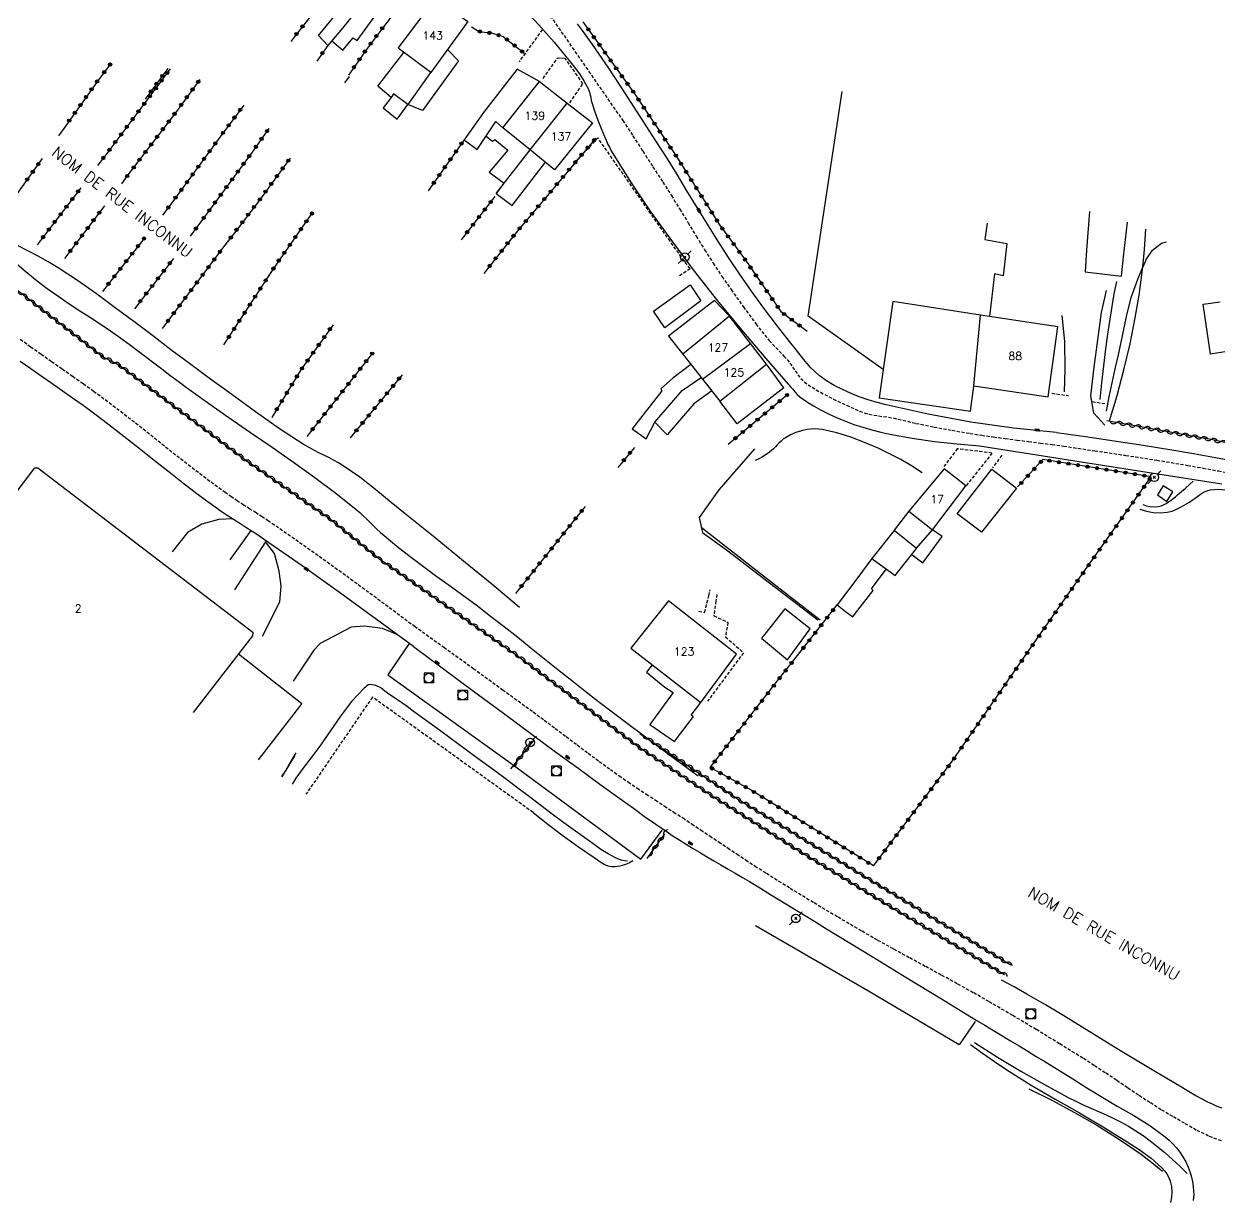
# Model space of a CAD drawing. Header units: millimetres. Extents: x 149000 to 150004, y 153000 to 154002.
# Drawn here: x 149431.6 to 149618.2, y 153263.7 to 153447.2 of the extents above; entities that cross this region are included whole.
import ezdxf
from ezdxf.enums import TextEntityAlignment as Align

# ---------------------------------------------------------------- set-up
doc = ezdxf.new("R2010")
doc.units = ezdxf.units.MM
doc.linetypes.add('DASHED', pattern=[0.75, 0.5, -0.25])
doc.layers.get('0').update_dxf_attribs({"linetype": 'CONTINUOUS'})
for name, color, linetype in [('W0001', 6, 'DASHED'), ('W0006', 2, 'CONTINUOUS'), ('W0008', 7, 'CONTINUOUS'), ('W0017', 7, 'CONTINUOUS'), ('W0101', 7, 'CONTINUOUS'), ('W0104', 1, 'CONTINUOUS'), ('W0112', 1, 'DASHED'), ('W0211', 2, 'CONTINUOUS'), ('W0214', 2, 'CONTINUOUS'), ('W0300', 7, 'CONTINUOUS'), ('W0310', 3, 'CONTINUOUS'), ('W0323', 7, 'CONTINUOUS'), ('W0330', 7, 'CONTINUOUS'), ('W0333', 7, 'CONTINUOUS'), ('W0401', 7, 'CONTINUOUS'), ('W0420', 7, 'CONTINUOUS'), ('W0473', 7, 'CONTINUOUS'), ('W0989', 7, 'CONTINUOUS'), ('W0991', 7, 'CONTINUOUS'), ('W1102', 7, 'CONTINUOUS')]:
    doc.layers.add(name, color=color, linetype=linetype)
doc.styles.get("Standard").update_dxf_attribs({"font": 'romans.shx', "width": 0.85})

# ---------------------------------------------------------------- blocks, each defined once
blk = doc.blocks.new('T401')
for p, q in [((-0.3, 0.3), (0, 0.3)), ((-0.3, -0.25), (-0.3, 0.3)), ((-0.3, 0.15), (0, 0.15)), ((-0.3, 0), (0, 0)), ((0, 0.3), (0, -0.25)), ((-0.3, -0.15), (0, -0.15)), ((-0.3, -0.25), (-0.3, -0.3)), ((-0.3, -0.3), (0, -0.3)), ((0, -0.3), (0, -0.25))]:
    blk.add_line(p, q)
blk = doc.blocks.new('T473')
for p, q in [((-0.166667, 0.166667), (0.166667, -0.166667)), ((-0.166667, -0.166667), (0.166667, 0.166667)), ((0.500001, 0.500001), (1.000002, 1.000002)), ((-1.000002, -1.000002), (-0.500001, -0.500001))]:
    blk.add_line(p, q)
blk.add_ellipse((0, 0), major_axis=(0.471405, 0.471405), ratio=1, start_param=5.4977871438, end_param=11.780972451)
blk = doc.blocks.new('T420')
for p, q in [((0.75, 0.75), (-0.75, 0.75)), ((-0.75, 0.75), (-0.75, -0.75)), ((0.75, 0.75), (0.75, -0.75)), ((0.75, -0.75), (-0.75, -0.75))]:
    blk.add_line(p, q)
blk.add_ellipse((0, 0), major_axis=(-0.53, 0.53), ratio=1, start_param=3.926991, end_param=10.210176)
blk = doc.blocks.new('t310o')
at = {"color": 0, "linetype": 'Continuous'}
for centre, start, end in [((-0.5, 0.38), 216.8699, 323.1304), ((0.5, -0.37), 36.8699, 143.1303)]:
    blk.add_arc(centre, 0.625, start, end, dxfattribs=at)
blk = doc.blocks.new('t323o')
at = {"color": 0, "linetype": 'Continuous'}
for radius in [0.25, 0.15]:
    blk.add_circle((0, 0), radius, dxfattribs=at)

msp = doc.modelspace()

# ---------------------------------------------------------------- linework, layer by layer
at = {"layer": 'W0001'}
for points in [[(149511.2, 153452.13), (149525.07, 153432.08), (149526.64, 153429.69), (149528.2, 153427.29), (149529.76, 153424.88), (149531.32, 153422.48), (149532.65, 153420.38), (149533.95, 153418.27), (149535.25, 153416.15), (149536.54, 153414.03), (149537.85, 153411.92), (149539.18, 153409.82), (149540.55, 153407.75), (149541.97, 153405.7), (149543.89, 153403.01), (149545.85, 153400.33), (149547.94, 153397.74), (149550.22, 153395.31), (149550.71, 153394.77), (149551.16, 153394.2), (149551.58, 153393.6), (149551.98, 153393.01), (149552.41, 153392.41), (149552.88, 153391.83), (149553.41, 153391.3), (149553.99, 153390.84), (149555.93, 153389.66), (149557.94, 153388.61), (149559.99, 153387.65), (149562.05, 153386.72), (149562.77, 153386.44), (149563.52, 153386.23), (149564.27, 153386.08), (149565.04, 153385.97), (149565.79, 153385.87), (149566.55, 153385.77), (149567.3, 153385.65), (149568.04, 153385.48), (149570.84, 153384.81), (149573.65, 153384.23), (149576.47, 153383.72), (149579.3, 153383.23), (149581.12, 153382.94), (149582.95, 153382.68), (149584.77, 153382.43), (149586.6, 153382.2), (149588.43, 153381.97), (149590.26, 153381.74), (149592.08, 153381.5), (149593.91, 153381.24), (149598.76, 153380.53), (149603.6, 153379.81), (149608.44, 153379.06), (149613.27, 153378.25), (149615.66, 153377.82), (149618.05, 153377.38), (149620.43, 153376.91)], [(149618.54, 153272.78), (149616.53, 153273.52), (149614.61, 153274.46), (149612.76, 153275.51), (149610.93, 153276.57), (149609.13, 153277.63), (149607.36, 153278.74), (149605.6, 153279.89), (149603.87, 153281.06), (149602.14, 153282.23), (149600.4, 153283.4), (149598.66, 153284.55), (149596.9, 153285.68), (149593.26, 153287.93), (149589.61, 153290.16), (149585.94, 153292.35), (149582.24, 153294.51), (149579.78, 153295.91), (149577.29, 153297.3), (149574.8, 153298.66), (149572.3, 153300.02), (149569.8, 153301.37), (149567.31, 153302.74), (149564.82, 153304.12), (149562.35, 153305.54), (149558.58, 153307.74), (149554.83, 153309.98), (149551.1, 153312.26), (149547.4, 153314.57), (149545.97, 153315.48), (149544.56, 153316.41), (149543.15, 153317.34), (149541.74, 153318.28), (149540.34, 153319.22), (149538.93, 153320.16), (149537.53, 153321.1), (149536.12, 153322.04), (149534.7, 153322.98), (149533.27, 153323.91), (149531.85, 153324.83), (149530.42, 153325.76), (149528.99, 153326.69), (149527.57, 153327.63), (149526.16, 153328.59), (149524.76, 153329.55), (149523.01, 153330.8), (149521.27, 153332.06), (149519.55, 153333.34), (149517.83, 153334.64), (149516.11, 153335.93), (149514.4, 153337.22), (149512.68, 153338.51), (149510.95, 153339.79), (149506.38, 153343.12), (149501.81, 153346.44), (149497.23, 153349.74), (149492.63, 153353.03), (149487.2, 153357.07), (149481.75, 153361.08), (149476.26, 153365.03), (149470.71, 153368.91), (149469.76, 153369.55), (149468.79, 153370.19), (149467.82, 153370.81), (149466.85, 153371.43), (149465.88, 153372.05), (149464.91, 153372.68), (149463.96, 153373.32), (149463.01, 153373.99), (149460.6, 153375.75), (149458.21, 153377.56), (149455.85, 153379.4), (149453.51, 153381.25), (149451.17, 153383.12), (149448.82, 153384.97), (149446.46, 153386.8), (149444.07, 153388.6), (149442.45, 153389.79), (149440.82, 153390.96), (149439.18, 153392.12), (149437.54, 153393.27), (149435.89, 153394.42), (149434.25, 153395.57), (149432.61, 153396.73), (149430.98, 153397.9)]]:
    msp.add_lwpolyline(points, dxfattribs=at)
at = {"layer": 'W0006'}
for points in [[(149491.72, 153350.43), (149488.41, 153345.55), (149507.6, 153331.73), (149527.88, 153316.76), (149531.23, 153321.27)], [(149580.07, 153291.43), (149577.61, 153287.79), (149563.69, 153295.97), (149545.79, 153306.34)]]:
    msp.add_lwpolyline(points, dxfattribs=at)
at = {"layer": 'W0008'}
for points in [[(149509.49, 153449.63), (149511.95, 153447.01), (149514.35, 153444.32), (149516.63, 153441.54), (149517.47, 153440.46), (149518.29, 153439.36), (149519.05, 153438.2), (149519.7, 153436.99), (149519.79, 153436.76), (149519.87, 153436.53), (149519.92, 153436.29), (149519.98, 153436.05), (149520.02, 153435.89), (149520.06, 153435.72), (149520.09, 153435.56), (149520.12, 153435.39), (149520.15, 153435.23), (149520.19, 153435.06), (149520.23, 153434.9), (149520.27, 153434.74), (149520.69, 153433.43), (149521.16, 153432.13), (149521.67, 153430.86), (149522.2, 153429.59), (149522.45, 153429.03), (149522.7, 153428.47), (149522.98, 153427.92), (149523.28, 153427.38), (149526.27, 153422.51), (149529.47, 153417.77), (149532.81, 153413.13), (149536.23, 153408.56), (149539.85, 153403.93), (149543.59, 153399.41), (149547.41, 153394.95), (149551.27, 153390.53), (149551.61, 153390.12), (149551.95, 153389.72), (149552.31, 153389.33), (149552.7, 153388.97), (149553.73, 153388.21), (149554.82, 153387.55), (149555.94, 153386.94), (149557.08, 153386.37), (149558.07, 153385.89), (149559.08, 153385.44), (149560.11, 153385.03), (149561.15, 153384.65), (149562.53, 153384.2), (149563.94, 153383.79), (149565.35, 153383.44), (149566.77, 153383.13), (149570.25, 153382.5), (149573.74, 153381.98), (149577.25, 153381.59), (149580.77, 153381.31)], [(149592.78, 153383.36), (149586.07, 153384.05), (149579.39, 153385), (149572.75, 153386.22), (149566.17, 153387.69), (149564.76, 153388.07), (149563.36, 153388.49), (149561.99, 153388.97), (149560.63, 153389.53), (149559.35, 153390.11), (149558.09, 153390.74), (149556.87, 153391.46), (149555.72, 153392.3), (149554.42, 153393.5), (149553.26, 153394.83), (149552.17, 153396.21), (149551.09, 153397.58), (149549.06, 153400.17), (149547.08, 153402.8), (149545.16, 153405.46), (149543.29, 153408.16), (149541.58, 153410.72), (149539.92, 153413.3), (149538.29, 153415.9), (149536.68, 153418.51), (149535.09, 153421.13), (149533.49, 153423.75), (149531.87, 153426.35), (149530.23, 153428.94), (149527.8, 153432.72), (149525.36, 153436.5), (149522.88, 153440.25), (149520.34, 153443.96), (149519.57, 153445.05), (149518.79, 153446.13), (149517.98, 153447.2)], [(149492.39, 153349.94), (149486.64, 153354.2), (149480.85, 153358.4), (149475.02, 153362.54), (149469.14, 153366.63), (149468.18, 153367.28), (149467.21, 153367.92), (149466.24, 153368.54), (149465.26, 153369.17), (149464.29, 153369.79), (149463.32, 153370.43), (149462.36, 153371.07), (149461.41, 153371.74), (149458.98, 153373.5), (149456.6, 153375.31), (149454.23, 153377.16), (149451.88, 153379.02), (149449.54, 153380.89), (149447.19, 153382.74), (149444.82, 153384.58), (149442.43, 153386.38), (149440.81, 153387.57), (149439.18, 153388.73), (149437.55, 153389.89), (149435.91, 153391.04), (149434.27, 153392.18), (149432.63, 153393.33), (149430.99, 153394.49)], [(149592.78, 153383.36), (149597.29, 153382.75), (149601.79, 153382.1), (149606.29, 153381.41), (149610.78, 153380.68), (149614.19, 153380.1), (149617.58, 153379.48), (149620.97, 153378.84)], [(149580.77, 153381.31), (149587.72, 153380.22), (149594.68, 153379.13), (149601.64, 153378.04), (149608.59, 153376.94), (149611.93, 153376.42), (149615.26, 153375.89), (149618.6, 153375.37)], [(149492.39, 153349.94), (149497.07, 153346.46), (149501.75, 153343), (149506.43, 153339.54), (149511.12, 153336.08), (149514.58, 153333.54), (149518.04, 153331), (149521.5, 153328.47), (149524.97, 153325.95), (149526.72, 153324.7), (149528.46, 153323.44), (149530.21, 153322.21), (149531.99, 153321), (149532.96, 153320.35), (149533.95, 153319.73), (149534.94, 153319.11), (149535.94, 153318.5), (149537.05, 153317.83), (149538.16, 153317.17), (149539.27, 153316.52), (149540.39, 153315.87), (149541.51, 153315.22), (149542.63, 153314.56), (149543.74, 153313.91), (149544.85, 153313.25), (149546.58, 153312.21), (149548.29, 153311.16), (149550.01, 153310.11), (149551.73, 153309.06), (149553.44, 153308), (149555.15, 153306.95), (149556.87, 153305.89), (149558.59, 153304.84), (149564, 153301.54), (149569.41, 153298.24), (149574.83, 153294.94), (149580.24, 153291.64), (149581.58, 153290.83), (149582.92, 153290.02), (149584.26, 153289.21), (149585.61, 153288.4), (149586.95, 153287.59), (149588.29, 153286.78), (149589.63, 153285.96), (149590.96, 153285.15), (149593.16, 153283.8), (149595.35, 153282.44), (149597.54, 153281.07), (149599.73, 153279.71), (149602.26, 153278.2), (149604.83, 153276.73), (149607.36, 153275.17), (149609.74, 153273.41), (149610.37, 153272.87), (149610.96, 153272.29), (149611.52, 153271.67), (149612.02, 153271.01), (149612.52, 153270.26), (149612.96, 153269.49), (149613.35, 153268.68), (149613.67, 153267.84), (149613.88, 153267.12), (149614.03, 153266.39), (149614.13, 153265.65), (149614.19, 153264.9), (149614.2, 153264.42), (149614.17, 153263.93), (149614.13, 153263.45)], [(149618.64, 153277.88), (149617.89, 153278.16), (149617.15, 153278.48), (149616.43, 153278.83), (149615.71, 153279.19), (149614.55, 153279.81), (149613.41, 153280.47), (149612.28, 153281.14), (149611.15, 153281.81), (149608.26, 153283.53), (149605.38, 153285.26), (149602.52, 153287.01), (149599.66, 153288.77), (149596.79, 153290.53), (149593.92, 153292.27), (149591.04, 153293.99), (149588.14, 153295.69), (149587.16, 153296.25), (149586.17, 153296.81), (149585.18, 153297.35), (149584.18, 153297.89)]]:
    msp.add_lwpolyline(points, dxfattribs=at)
at = {"layer": 'W0017'}
for points in [[(149600.35, 153384.53), (149598.63, 153386.41), (149598.16, 153389.1), (149598.68, 153393.6), (149599.82, 153402.14), (149600.58, 153405.54)], [(149593.6, 153401.63), (149594.05, 153397.58), (149594.1, 153393.2), (149594, 153389.72)], [(149545.61, 153380.82), (149540.08, 153374.43), (149537.01, 153370.09), (149537.52, 153367.75), (149541.24, 153365.05), (149547.97, 153359.89)], [(149464.15, 153369.9), (149461.99, 153369.78), (149459.35, 153369.05), (149457.09, 153367.74), (149454.69, 153364.77)], [(149463.76, 153363.49), (149467.04, 153368.06)], [(149468.8, 153351.57), (149471.53, 153356.94), (149471.71, 153359.43), (149471.42, 153361.73), (149470.7, 153364.51), (149469.29, 153366.31), (149464.44, 153358.82)], [(149547.97, 153359.89), (149555.5, 153354.11)], [(149489.69, 153351.88), (149487.55, 153352.79), (149484.73, 153353.15), (149482.68, 153352.99), (149477.83, 153350.43), (149476.85, 153349.37), (149473.6, 153344.54)]]:
    msp.add_lwpolyline(points, dxfattribs=at)
at = {"layer": 'W0101'}
for points in [[(149495.85, 153451.15), (149500.87, 153447.54), (149495.08, 153439.57), (149490.01, 153443.4)], [(149575.24, 153377.73), (149569.72, 153371.08), (149573.41, 153368.17), (149578.63, 153375.06)], [(149526.31, 153349.7), (149537.23, 153341.23), (149542.8, 153348.78), (149532.2, 153357.12)]]:
    msp.add_lwpolyline(points, close=True, dxfattribs=at)
for points in [[(149510.6, 153427.51), (149506.34, 153430.97), (149512.08, 153438.18)], [(149512.08, 153438.18), (149516.39, 153434.8)], [(149516.39, 153434.8), (149520.33, 153431.72), (149514.41, 153424.41), (149510.6, 153427.51)], [(149541.75, 153401.56), (149534.42, 153395.62), (149537.5, 153391.72)], [(149545.03, 153397.27), (149541.75, 153401.56)], [(149579.89, 153390.65), (149591.48, 153388.93), (149592.97, 153399.88), (149580.93, 153401.72)], [(149579.89, 153390.65), (149580.93, 153401.72)], [(149547.5, 153394.03), (149545.03, 153397.27)], [(149540.23, 153388.26), (149547.5, 153394.03)], [(149537.5, 153391.72), (149540.23, 153388.26)], [(149423.31, 153364.79), (149433.3, 153377.87)], [(149433.3, 153377.87), (149433.75, 153377.86), (149467.29, 153352.21), (149467.28, 153351.63), (149457.99, 153339.66)]]:
    msp.add_lwpolyline(points, dxfattribs=at)
at = {"layer": 'W0104'}
for points in [[(149487.88, 153454.7), (149487.88, 153454.7), (149481.33, 153446.49), (149479.02, 153443.81), (149477.55, 153445.35), (149481.26, 153449.85), (149478.9, 153451.62), (149483.71, 153458.01)], [(149479.64, 153444.54), (149479.64, 153444.54), (149481.35, 153443.08), (149482.97, 153444.99), (149483.6, 153444.59), (149489.86, 153453.21), (149489.86, 153453.21)], [(149495.08, 153439.57), (149495.06, 153439.57), (149491.5, 153434.62), (149489.26, 153436.26), (149488.93, 153435.71), (149486.84, 153437.44), (149490.9, 153442.72), (149490.89, 153442.73)], [(149497.69, 153443.16), (149499.43, 153441.42), (149493.79, 153433.64), (149491.5, 153434.62)], [(149512.08, 153438.18), (149508.6, 153440.12), (149503.3, 153433.33), (149500.29, 153429.07), (149502.33, 153427.55), (149505.27, 153431.93), (149506.34, 153430.97)], [(149565.73, 153393.22), (149554.03, 153401.53), (149559.3, 153436.6)], [(149488.93, 153435.71), (149488.93, 153435.71), (149487.66, 153434.1), (149489.86, 153432.32), (149491.5, 153434.62)], [(149503.74, 153429.64), (149504.72, 153428.88), (149505.1, 153429.15), (149507.13, 153427.46), (149504.23, 153424.03), (149506.53, 153422.33), (149506.53, 153422.38), (149505.3, 153420.72), (149507.81, 153418.84), (149512.98, 153425.57)], [(149505.3, 153420.72), (149510.6, 153427.51)], [(149597.92, 153417.9), (149597.49, 153411.83)], [(149581.95, 153416.04), (149581.75, 153414.59)], [(149603.26, 153410.82), (149603.87, 153416.22)], [(149581.75, 153414.59), (149581.59, 153413.51), (149585.05, 153412.87), (149584.45, 153407.84), (149583.09, 153408.14), (149582.33, 153401.51)], [(149597.49, 153411.83), (149597.25, 153408.46), (149602.92, 153407.79), (149603.26, 153410.82)], [(149537.26, 153403.94), (149531.64, 153399.72), (149529.88, 153402.34), (149535.61, 153406.44)], [(149535.61, 153406.44), (149537.26, 153403.94)], [(149539.4, 153403.97), (149532.22, 153398.4), (149534.42, 153395.62)], [(149541.75, 153401.56), (149541.72, 153401.56), (149539.4, 153403.97)], [(149580.93, 153401.72), (149567.24, 153403.81), (149565.1, 153388.81)], [(149619.39, 153396.02), (149616.85, 153395.6), (149615.67, 153403.41), (149618.33, 153403.77)], [(149535.71, 153393.98), (149532.87, 153391.88), (149531, 153390.19), (149531.15, 153389.9), (149526.51, 153383.95), (149528.7, 153382.4), (149530.05, 153384.99)], [(149550.22, 153390.38), (149547.5, 153394.03)], [(149550.22, 153390.38), (149542.92, 153384.72), (149540.23, 153388.26)], [(149579.36, 153386.72), (149579.89, 153390.63), (149579.89, 153390.65)], [(149565.1, 153388.81), (149579.33, 153386.69)], [(149569.72, 153371.08), (149567.42, 153368.13), (149567.42, 153368.1), (149563.96, 153363.73), (149567.57, 153361.03), (149570.95, 153365.29), (149570.95, 153365.32), (149573.41, 153368.17)], [(149567.42, 153368.13), (149570.95, 153365.32)], [(149570.18, 153364.32), (149571.93, 153363.03), (149574.92, 153367.16), (149573.41, 153368.17)], [(149563.96, 153363.73), (149561.74, 153360.74), (149558.52, 153356.45), (149559.85, 153355.44)], [(149561.4, 153355.17), (149564.16, 153358.72), (149563.89, 153358.99), (149563.89, 153358.96), (149566.21, 153362.05)], [(149551.62, 153349.04), (149554.32, 153352.73), (149550.36, 153355.82), (149547.23, 153351.9)], [(149559.85, 153355.44), (149560.96, 153354.6), (149561.4, 153355.17)], [(149547.23, 153351.9), (149546.73, 153351.26), (149550.79, 153347.9)], [(149550.79, 153347.9), (149551.62, 153349.04)], [(149465.09, 153348.8), (149474.95, 153341.07), (149468.16, 153332.29)], [(149529.67, 153347.09), (149528.76, 153345.97), (149531.65, 153343.64), (149532.91, 153342.79), (149529.29, 153337.8), (149533.15, 153335.15), (149536.13, 153339.02), (149535.72, 153339.26), (149537.23, 153341.23)]]:
    msp.add_lwpolyline(points, dxfattribs=at)
for points in [[(149538.95, 153389.88), (149536.14, 153387.85), (149531.99, 153383.01), (149530.05, 153384.99), (149534.36, 153389.95), (149537.3, 153391.97)], [(149582.69, 153377.66), (149586.52, 153374.68), (149581.06, 153367.82), (149577.25, 153370.7)], [(149610.02, 153372.61), (149610.96, 153374.14), (149609.45, 153375.03), (149608.56, 153373.66)]]:
    msp.add_lwpolyline(points, close=True, dxfattribs=at)
at = {"layer": 'W0112'}
for points in [[(149512.49, 153446.27), (149508.87, 153441.26)], [(149512.63, 153438.66), (149514.87, 153441.83), (149515.49, 153441.89), (149516.05, 153441.84)], [(149518.85, 153437.84), (149516.05, 153441.84)], [(149516.78, 153434.88), (149518.85, 153437.84)], [(149521.17, 153429.4), (149517.53, 153425.51)], [(149535.57, 153408.96), (149532.44, 153413.24), (149521.17, 153429.4)], [(149535.57, 153408.96), (149533.89, 153407.79)], [(149592.06, 153389.51), (149594.66, 153389.14)], [(149598.36, 153388.2), (149600.59, 153387.87)], [(149577.29, 153380.84), (149575.2, 153378.05)], [(149582.71, 153380.17), (149577.29, 153380.84)], [(149582.71, 153380.17), (149578.59, 153374.95)], [(149584.23, 153379.83), (149582.81, 153377.88)], [(149538.48, 153357.89), (149538.7, 153358.79)], [(149536.93, 153355.48), (149537.85, 153355.29), (149538.48, 153357.89)], [(149539.62, 153357.06), (149539.29, 153354.73), (149541.47, 153353.73), (149541.11, 153351.47), (149543.91, 153348.98), (149538.32, 153341.45)], [(149539.77, 153358.11), (149539.62, 153357.06)], [(149511.07, 153324.04), (149485.98, 153342.07), (149475.61, 153326.89)]]:
    msp.add_lwpolyline(points, dxfattribs=at)
at = {"layer": 'W0211'}
for points in [[(149606.73, 153410.21), (149606.8, 153410.37), (149607.79, 153411.84), (149609.18, 153412.94), (149609.94, 153413.17)], [(149429.64, 153410.46), (149431.61, 153408.72), (149433.64, 153407.05), (149435.22, 153405.85), (149436.84, 153404.7), (149438.48, 153403.58), (149440.14, 153402.5), (149441.8, 153401.42), (149443.45, 153400.33), (149445.1, 153399.23), (149446.72, 153398.09), (149448.01, 153397.15), (149449.29, 153396.2), (149450.57, 153395.24), (149451.83, 153394.27), (149453.1, 153393.31), (149454.37, 153392.34), (149455.65, 153391.38), (149456.93, 153390.43), (149460.24, 153388.04), (149463.58, 153385.7), (149466.95, 153383.39), (149470.31, 153381.08), (149473.67, 153378.75), (149476.98, 153376.37), (149480.25, 153373.91), (149483.45, 153371.36), (149484.02, 153370.88), (149484.56, 153370.38), (149485.1, 153369.86), (149485.63, 153369.34), (149486.15, 153368.81), (149486.69, 153368.29), (149487.23, 153367.79), (149487.79, 153367.3), (149489.81, 153365.64), (149491.87, 153364.04), (149493.95, 153362.47), (149496.05, 153360.92), (149498.16, 153359.39), (149500.27, 153357.85), (149502.37, 153356.3), (149504.44, 153354.72), (149506.56, 153353.07), (149508.66, 153351.41), (149510.76, 153349.73), (149512.85, 153348.05), (149514.95, 153346.37), (149517.05, 153344.69), (149519.15, 153343.03), (149521.27, 153341.39), (149525.13, 153338.44), (149529.01, 153335.53), (149532.91, 153332.64), (149536.83, 153329.79)], [(149600.57, 153386.72), (149601, 153388.93), (149601.46, 153391.13), (149601.94, 153393.33), (149602.45, 153395.52), (149603.09, 153398.49), (149603.7, 153401.48), (149604.45, 153404.45), (149605.5, 153407.33), (149606.12, 153408.82), (149606.73, 153410.21)], [(149605.8, 153371.43), (149606.83, 153371.09), (149607.89, 153370.89), (149608.97, 153370.84), (149610.05, 153370.92), (149610.86, 153371.12), (149611.63, 153371.45), (149612.35, 153371.83), (149613.07, 153372.22), (149613.54, 153372.48), (149613.98, 153372.79), (149614.41, 153373.11), (149614.83, 153373.44), (149615.28, 153373.75), (149615.75, 153374.04), (149616.25, 153374.27), (149616.79, 153374.43), (149618.15, 153374.54), (149619.51, 153374.37)], [(149525.83, 153316.44), (149525.34, 153316.51), (149524.86, 153316.62), (149524.39, 153316.77), (149523.93, 153316.95), (149522.76, 153317.57), (149521.65, 153318.29), (149520.58, 153319.06), (149519.52, 153319.82), (149517.68, 153321.12), (149515.86, 153322.44), (149514.06, 153323.78), (149512.27, 153325.13), (149510.48, 153326.49), (149508.69, 153327.85), (149506.9, 153329.2), (149505.1, 153330.54), (149502.29, 153332.6), (149499.47, 153334.66), (149496.66, 153336.72), (149493.83, 153338.76), (149492.53, 153339.72), (149491.23, 153340.7), (149489.91, 153341.65), (149488.55, 153342.54), (149487.93, 153342.98), (149487.27, 153343.49), (149486.51, 153343.9), (149485.66, 153344.04), (149485.37, 153343.97), (149485.12, 153343.82), (149484.91, 153343.64), (149484.71, 153343.45), (149482.73, 153341.38), (149480.99, 153339.08), (149479.38, 153336.72), (149477.75, 153334.4), (149476.5, 153332.75), (149475.25, 153331.1), (149474.04, 153329.42), (149473.45, 153328.46)], [(149471.89, 153329.59), (149472.92, 153331.45), (149474.06, 153333.37)], [(149579.36, 153287.82), (149581.23, 153286.46), (149583.12, 153285.14), (149585.04, 153283.85), (149586.98, 153282.59), (149588.82, 153281.45), (149590.69, 153280.35), (149592.57, 153279.28), (149594.46, 153278.22), (149596.35, 153277.16), (149598.22, 153276.08), (149600.08, 153274.97), (149601.91, 153273.81), (149603.8, 153272.61), (149605.7, 153271.4), (149607.54, 153270.07), (149609.22, 153268.54), (149609.62, 153268.09), (149610, 153267.6), (149610.31, 153267.07), (149610.54, 153266.5), (149610.73, 153265.67), (149610.8, 153264.83), (149610.75, 153263.99), (149610.6, 153263.16)]]:
    msp.add_lwpolyline(points, dxfattribs=at)
at = {"layer": 'W0214'}
for points in [[(149508.96, 153356.04), (149504.6, 153359.69), (149500.21, 153363.31), (149495.8, 153366.91), (149491.37, 153370.47), (149488.92, 153372.45), (149486.49, 153374.44), (149484, 153376.38), (149481.42, 153378.18), (149480.68, 153378.64), (149479.92, 153379.06), (149479.16, 153379.46), (149478.38, 153379.85), (149477.61, 153380.23), (149476.84, 153380.62), (149476.08, 153381.03), (149475.33, 153381.47), (149471.49, 153383.97), (149467.74, 153386.61), (149464.04, 153389.31), (149460.33, 153391.99), (149457.4, 153394.13), (149454.5, 153396.3), (149451.62, 153398.5), (149448.74, 153400.69), (149445.84, 153402.87), (149442.91, 153405.01), (149439.93, 153407.09), (149436.9, 153409.08), (149435.35, 153410.03), (149433.77, 153410.92), (149432.16, 153411.76), (149430.55, 153412.59)], [(149599.61, 153388.52), (149599.86, 153391.16), (149600.15, 153393.81), (149600.48, 153396.45), (149600.84, 153399.08), (149601.14, 153401.06), (149601.46, 153403.04), (149601.81, 153405.01), (149602.19, 153406.97)], [(149606.24, 153372.14), (149606.82, 153371.94), (149607.43, 153371.82), (149608.05, 153371.78), (149608.67, 153371.83), (149609.1, 153371.93), (149609.51, 153372.11), (149609.89, 153372.31), (149610.27, 153372.53), (149610.64, 153372.78), (149610.99, 153373.06), (149611.34, 153373.35), (149611.68, 153373.64), (149612.3, 153374.16), (149612.92, 153374.69), (149613.53, 153375.24), (149614.14, 153375.79)], [(149473.81, 153332.9), (149472.47, 153330.64), (149471.76, 153329.68)], [(149579.98, 153288.12), (149583.57, 153285.86), (149587.21, 153283.67), (149590.89, 153281.57), (149594.62, 153279.54), (149595.79, 153278.95), (149596.97, 153278.4), (149598.16, 153277.87), (149599.35, 153277.35), (149600.54, 153276.83), (149601.73, 153276.28), (149602.89, 153275.69), (149604.04, 153275.06), (149605.19, 153274.35), (149606.3, 153273.59), (149607.39, 153272.78), (149608.45, 153271.95), (149609.68, 153270.93), (149610.87, 153269.88), (149612.03, 153268.8), (149613.16, 153267.67)]]:
    msp.add_lwpolyline(points, dxfattribs=at)
at = {"layer": 'W0300'}
for points in [[(149606.35, 153410.27), (149606.52, 153411.96), (149606.75, 153415.13)], [(149601.06, 153385.21), (149602.25, 153389.18), (149603.32, 153393.19), (149604.27, 153397.22), (149605.08, 153401.29), (149605.67, 153404.83), (149606.16, 153408.39), (149606.35, 153410.27)], [(149571.8, 153377.07), (149570.16, 153378.15), (149568.46, 153379.15), (149566.73, 153380.07), (149564.95, 153380.91), (149562.83, 153381.82), (149560.68, 153382.65), (149558.47, 153383.35), (149556.21, 153383.85), (149555.63, 153383.92), (149555.04, 153383.94), (149554.46, 153383.92), (149553.88, 153383.84), (149552.99, 153383.64), (149552.11, 153383.36), (149551.27, 153383), (149550.47, 153382.56), (149550.12, 153382.32), (149549.79, 153382.05), (149549.49, 153381.76), (149549.19, 153381.45), (149548.91, 153381.15), (149548.61, 153380.85), (149548.3, 153380.57), (149547.98, 153380.31), (149547.44, 153379.93), (149546.89, 153379.59), (149546.32, 153379.27), (149545.74, 153378.99)], [(149588.47, 153280.89), (149592.06, 153279.11), (149595.59, 153277.21), (149599.06, 153275.2), (149602.47, 153273.09), (149604.25, 153271.91), (149605.98, 153270.68), (149607.68, 153269.39), (149609.34, 153268.05)]]:
    msp.add_lwpolyline(points, dxfattribs=at)
at = {"layer": 'W0310'}
for points in [[(149482.33, 153438.98), (149481.64, 153438)], [(149419, 153413.45), (149429.87, 153406.1), (149443.98, 153395.14), (149446.37, 153393.97), (149466.24, 153379.05), (149479.43, 153369.84), (149486.91, 153363.75)], [(149629.06, 153379.59), (149617.17, 153382.23), (149600.66, 153385.2)], [(149486.91, 153363.75), (149508.81, 153348.42), (149527.61, 153334.23), (149539.02, 153326.64), (149551.93, 153318.46), (149566.82, 153309.39), (149584.64, 153298.73)], [(149527.75, 153336.4), (149543.13, 153326.07), (149564.62, 153312.95), (149585.65, 153300.24)], [(149511.2, 153335.34), (149507.56, 153330.85)], [(149531.58, 153320.69), (149528.83, 153316.85)]]:
    msp.add_lwpolyline(points, dxfattribs=at)
at = {"layer": 'W0323'}
for points in [[(149496.96, 153458.98), (149485.15, 153443.36), (149482.24, 153439.19)], [(149478.5, 153451.21), (149473.92, 153445.34), (149473.23, 153444.41)], [(149501.46, 153446.72), (149502.67, 153446.01), (149504.73, 153445.71), (149506.4, 153445.2), (149509.87, 153442.46)], [(149518.82, 153447.52), (149526.95, 153436.2), (149533.36, 153426.61), (149540.17, 153415.83), (149544.21, 153410.28), (149549.75, 153402.26), (149553.87, 153399.2)], [(149479.02, 153443.81), (149477.3, 153441.38)], [(149445.16, 153441.01), (149443.2, 153438.46)], [(149443.2, 153438.46), (149437.78, 153430.86)], [(149454.42, 153440.16), (149451.72, 153436.53), (149444.03, 153426.33)], [(149454.05, 153440.22), (149450.5, 153435.43)], [(149459.04, 153438.5), (149455.23, 153433.32)], [(149455.23, 153433.32), (149447.81, 153423.59)], [(149465.88, 153434.5), (149461.76, 153428.94)], [(149437.78, 153430.86), (149436.97, 153429.72)], [(149469.81, 153430.83), (149466.93, 153426.78)], [(149500.29, 153429.07), (149494.7, 153421.14)], [(149520.86, 153429.36), (149508.46, 153414.66), (149503.36, 153408.22)], [(149461.76, 153428.94), (149454.49, 153419.01), (149454.36, 153418.84)], [(149434.43, 153426.16), (149433.4, 153424.7), (149426.8, 153415.58)], [(149444.03, 153426.33), (149443.07, 153425.06)], [(149466.93, 153426.78), (149458.74, 153415.67)], [(149473.15, 153426.22), (149468.33, 153419.68), (149464.43, 153414.58), (149462.96, 153412.62)], [(149447.81, 153423.59), (149446.78, 153422.23)], [(149440.44, 153421.57), (149438.97, 153419.63), (149433.64, 153412.7)], [(149505.11, 153420.22), (149499.84, 153413.47)], [(149444.13, 153418.75), (149437.91, 153410.54)], [(149454.36, 153418.84), (149453.19, 153417.34)], [(149476.69, 153417.81), (149471.19, 153409.98), (149469.71, 153407.72)], [(149458.74, 153415.67), (149457.53, 153414.02)], [(149450.49, 153413.9), (149443.84, 153405.4)], [(149462.96, 153412.62), (149453.17, 153399.62)], [(149454.9, 153410.53), (149448.83, 153402.71)], [(149469.71, 153407.72), (149462.75, 153397.06)], [(149479.84, 153400.2), (149474.81, 153393.14), (149470.27, 153385.73)], [(149486, 153395.76), (149475.73, 153382.73)], [(149490.65, 153392.41), (149482.53, 153382.55)], [(149550.82, 153389.33), (149541.51, 153381.53)], [(149526.92, 153381.06), (149524.28, 153377.9)], [(149589.2, 153350.37), (149596.43, 153360.72), (149607.57, 153376.47), (149590.66, 153379.14), (149586.7, 153374.87)], [(149519.2, 153371.81), (149518.94, 153371.5), (149508.33, 153358.25)], [(149557.99, 153355.76), (149558.52, 153356.45)], [(149552.35, 153348.57), (149557.99, 153355.76)], [(149577.11, 153332.92), (149588.01, 153348.66), (149589.2, 153350.37)], [(149564.19, 153315.71), (149544.83, 153327.69), (149538.71, 153331.09), (149549.56, 153345.01), (149552.35, 153348.57)], [(149564.19, 153315.71), (149576.39, 153331.89), (149577.11, 153332.92)]]:
    msp.add_lwpolyline(points, dxfattribs=at)
at = {"layer": 'W0330'}
for points in [[(149537.3, 153368.58), (149549.18, 153359.34)], [(149549.18, 153359.34), (149555.89, 153354.13)]]:
    msp.add_lwpolyline(points, dxfattribs=at)
at = {"layer": 'W0333'}
msp.add_lwpolyline([(149526.63, 153316.48), (149525.99, 153316.14), (149525.31, 153315.88), (149524.62, 153315.68), (149523.9, 153315.57), (149523.61, 153315.55), (149523.32, 153315.56), (149523.03, 153315.61), (149522.76, 153315.69), (149522.18, 153315.94), (149521.63, 153316.26), (149521.12, 153316.62), (149520.61, 153316.97), (149518.16, 153318.64), (149515.75, 153320.36), (149513.39, 153322.15), (149511.07, 153323.98)], dxfattribs=at)
at = {"layer": 'W1102'}
for points in [[(149510.6, 153427.54), (149516.39, 153434.8)], [(149537.5, 153391.72), (149545.03, 153397.27)]]:
    msp.add_lwpolyline(points, dxfattribs=at)

# ---------------------------------------------------------------- block references
at = {"layer": 'W0310'}
for p, rotation in [((149431.35, 153404.95), 322.1672117798453), ((149432.53, 153404.03), 322.1672117798453), ((149433.72, 153403.11), 322.1672117798453), ((149434.9, 153402.19), 322.1672117798453), ((149436.09, 153401.27), 322.1672117798453), ((149437.27, 153400.35), 322.1672117798453), ((149438.46, 153399.43), 322.1672117798453), ((149439.64, 153398.51), 322.1672117798453), ((149440.83, 153397.59), 322.1672117798453), ((149442.01, 153396.67), 322.1672117798453), ((149443.2, 153395.75), 322.1672117798453), ((149444.44, 153394.92), 333.762459798949), ((149445.78, 153394.25), 333.762459798949), ((149447.04, 153393.46), 323.1199557125698), ((149448.24, 153392.56), 323.1199557125698), ((149449.44, 153391.66), 323.1199557125698), ((149450.64, 153390.76), 323.1199557125698), ((149451.84, 153389.86), 323.1199557125698), ((149453.04, 153388.96), 323.1199557125698), ((149454.24, 153388.06), 323.1199557125698), ((149455.44, 153387.16), 323.1199557125698), ((149456.64, 153386.26), 323.1199557125698), ((149457.84, 153385.36), 323.1199557125698), ((149459.04, 153384.46), 323.1199557125698), ((149460.24, 153383.55), 323.1199557125698), ((149602.14, 153384.93), 169.8155239224427), ((149603.62, 153384.67), 169.8155239224427), ((149605.09, 153384.4), 169.8155239224427), ((149606.57, 153384.14), 169.8155239224427), ((149608.04, 153383.87), 169.8155239224427), ((149461.44, 153382.65), 323.1199557125698), ((149462.64, 153381.75), 323.1199557125698), ((149609.52, 153383.61), 169.8155239224427), ((149611, 153383.34), 169.8155239224427), ((149612.47, 153383.08), 169.8155239224427), ((149613.95, 153382.81), 169.8155239224427), ((149615.43, 153382.55), 169.8155239224427), ((149616.9, 153382.28), 169.8155239224427), ((149618.37, 153381.97), 167.4778248687332), ((149463.84, 153380.85), 323.1199557125698), ((149465.04, 153379.95), 323.1199557125698), ((149466.24, 153379.05), 325.0485325412699), ((149467.47, 153378.19), 325.0485325412699), ((149468.7, 153377.34), 325.0485325412699), ((149469.93, 153376.48), 325.0485325412699), ((149471.16, 153375.62), 325.0485325412699), ((149472.39, 153374.76), 325.0485325412699), ((149473.62, 153373.9), 325.0485325412699), ((149474.85, 153373.04), 325.0485325412699), ((149476.08, 153372.18), 325.0485325412699), ((149477.31, 153371.32), 325.0485325412699), ((149478.54, 153370.46), 325.0485325412699), ((149479.75, 153369.58), 320.8819391788709), ((149480.91, 153368.63), 320.8819391788709), ((149482.07, 153367.68), 320.8819391788709), ((149483.24, 153366.74), 320.8819391788709), ((149484.4, 153365.79), 320.8819391788709), ((149485.57, 153364.85), 320.8819391788709), ((149486.73, 153363.9), 320.8819391788709), ((149488.14, 153362.89), 324.9942838092692), ((149489.37, 153362.03), 324.9942838092692), ((149490.6, 153361.17), 324.9942838092692), ((149491.83, 153360.31), 324.9942838092692), ((149493.05, 153359.45), 324.9942838092692), ((149494.28, 153358.59), 324.9942838092692), ((149495.51, 153357.73), 324.9942838092692), ((149496.74, 153356.87), 324.9942838092692), ((149497.97, 153356.01), 324.9942838092692), ((149499.2, 153355.15), 324.9942838092692), ((149500.43, 153354.29), 324.9942838092692), ((149501.65, 153353.43), 324.9942838092692), ((149502.88, 153352.57), 324.9942838092692), ((149504.11, 153351.71), 324.9942838092692), ((149505.34, 153350.84), 324.9942838092692), ((149506.57, 153349.98), 324.9942838092692), ((149507.8, 153349.12), 324.9942838092692), ((149509.02, 153348.26), 322.9778212478798), ((149510.22, 153347.35), 322.9778212478798), ((149511.42, 153346.45), 322.9778212478798), ((149512.61, 153345.55), 322.9778212478798), ((149513.81, 153344.64), 322.9778212478798), ((149515.01, 153343.74), 322.9778212478798), ((149516.21, 153342.84), 322.9778212478798), ((149517.4, 153341.93), 322.9778212478798), ((149518.6, 153341.03), 322.9778212478798), ((149519.8, 153340.13), 322.9778212478798), ((149521, 153339.22), 322.9778212478798), ((149522.19, 153338.32), 322.9778212478798), ((149523.39, 153337.42), 322.9778212478798), ((149524.59, 153336.51), 322.9778212478798), ((149525.79, 153335.61), 322.9778212478798), ((149528.99, 153335.57), 326.1058384540448), ((149509.45, 153333.18), 230.9686490726788), ((149510.39, 153334.34), 230.9686490726788), ((149526.99, 153334.71), 322.9778212478798), ((149528.21, 153333.84), 326.3481837474936), ((149530.24, 153334.73), 326.1058384540448), ((149531.48, 153333.9), 326.1058384540448), ((149508.5, 153332.01), 230.9686490726788), ((149529.46, 153333.01), 326.3481837474936), ((149530.7, 153332.18), 326.3481837474936), ((149531.95, 153331.35), 326.3481837474936), ((149532.73, 153333.06), 326.1058384540448), ((149533.97, 153332.22), 326.1058384540448), ((149535.22, 153331.39), 326.1058384540448), ((149533.2, 153330.51), 326.3481837474936), ((149534.45, 153329.68), 326.3481837474936), ((149536.46, 153330.55), 326.1058384540448), ((149537.71, 153329.71), 326.1058384540448), ((149535.7, 153328.85), 326.3481837474936), ((149536.95, 153328.02), 326.3481837474936), ((149538.95, 153328.88), 326.1058384540448), ((149540.2, 153328.04), 326.1058384540448), ((149538.2, 153327.19), 326.3481837474936), ((149539.45, 153326.37), 327.6570979422696), ((149541.44, 153327.2), 326.1058384540448), ((149542.69, 153326.37), 326.1058384540448), ((149540.72, 153325.57), 327.6570979422696), ((149541.99, 153324.76), 327.6570979422696), ((149543.25, 153323.96), 327.6570979422696), ((149543.96, 153325.57), 328.5906047388384), ((149545.24, 153324.78), 328.5906047388384), ((149546.52, 153324), 328.5906047388384), ((149544.52, 153323.16), 327.6570979422696), ((149545.79, 153322.36), 327.6570979422696), ((149547.8, 153323.22), 328.5906047388384), ((149549.08, 153322.44), 328.5906047388384), ((149531.45, 153320.51), 234.3691308701235), ((149547.05, 153321.55), 327.6570979422696), ((149548.32, 153320.75), 327.6570979422696), ((149550.36, 153321.66), 328.5906047388384), ((149551.64, 153320.88), 328.5906047388384), ((149529.7, 153318.07), 234.3691308701235), ((149530.58, 153319.29), 234.3691308701235), ((149549.59, 153319.95), 327.6570979422696), ((149550.86, 153319.15), 327.6570979422696), ((149552.13, 153318.35), 328.6495803290753), ((149552.92, 153320.09), 328.5906047388384), ((149554.2, 153319.31), 328.5906047388384), ((149555.48, 153318.53), 328.5906047388384), ((149553.41, 153317.57), 328.6495803290753), ((149554.69, 153316.79), 328.6495803290753), ((149556.76, 153317.75), 328.5906047388384), ((149558.04, 153316.97), 328.5906047388384), ((149555.97, 153316.01), 328.6495803290753), ((149557.25, 153315.22), 328.6495803290753), ((149559.32, 153316.19), 328.5906047388384), ((149560.6, 153315.4), 328.5906047388384), ((149561.88, 153314.62), 328.5906047388384), ((149558.53, 153314.44), 328.6495803290753), ((149559.81, 153313.66), 328.6495803290753), ((149561.09, 153312.88), 328.6495803290753), ((149563.16, 153313.84), 328.5906047388384), ((149564.44, 153313.06), 328.5906047388384), ((149562.37, 153312.1), 328.6495803290753), ((149563.65, 153311.32), 328.6495803290753), ((149565.72, 153312.28), 328.8490945025861), ((149567.01, 153311.51), 328.8490945025861), ((149564.94, 153310.54), 328.6495803290753), ((149566.22, 153309.76), 328.6495803290753), ((149567.5, 153308.99), 329.0906500064947), ((149568.29, 153310.73), 328.8490945025861), ((149569.57, 153309.95), 328.8490945025861), ((149570.86, 153309.18), 328.8490945025861), ((149568.79, 153308.22), 329.0906500064947), ((149570.08, 153307.45), 329.0906500064947), ((149572.14, 153308.4), 328.8490945025861), ((149573.42, 153307.63), 328.8490945025861), ((149571.36, 153306.68), 329.0906500064947), ((149572.65, 153305.9), 329.0906500064947), ((149574.71, 153306.85), 328.8490945025861), ((149575.99, 153306.07), 328.8490945025861), ((149577.27, 153305.3), 328.8490945025861), ((149573.94, 153305.13), 329.0906500064947), ((149575.22, 153304.36), 329.0906500064947), ((149576.51, 153303.59), 329.0906500064947), ((149578.56, 153304.52), 328.8490945025861), ((149579.84, 153303.75), 328.8490945025861), ((149577.8, 153302.82), 329.0906500064947), ((149579.08, 153302.05), 329.0906500064947), ((149581.13, 153302.97), 328.8490945025861), ((149582.41, 153302.19), 328.8490945025861), ((149580.37, 153301.28), 329.0906500064947), ((149581.66, 153300.51), 329.0906500064947), ((149582.94, 153299.74), 329.0906500064947), ((149583.69, 153301.42), 328.8490945025861), ((149584.98, 153300.64), 328.8490945025861), ((149584.23, 153298.97), 329.0906500064947)]:
    msp.add_blockref('t310o', p, dxfattribs=dict(at, rotation=rotation))
at = {"layer": 'W0323'}
for p, rotation in [((149474.13, 153445.61), 232.0177475379678), ((149475.05, 153446.79), 232.0177475379678), ((149487.51, 153446.49), 232.9000447267438), ((149502.76, 153445.99), 351.8776591977335), ((149504.25, 153445.78), 351.8776591977335), ((149519.68, 153446.33), 305.6963623287078), ((149485.7, 153444.09), 232.9000447267438), ((149486.6, 153445.29), 232.9000447267438), ((149505.7, 153445.42), 343.0738554545881), ((149507, 153444.73), 321.6456314898497), ((149508.18, 153443.8), 321.6456314898497), ((149520.55, 153445.11), 305.6963623287078), ((149521.43, 153443.9), 305.6963623287078), ((149478.16, 153442.61), 234.6415064390891), ((149484.81, 153442.88), 235.17872769663), ((149509.35, 153442.87), 321.6456314898497), ((149522.3, 153442.68), 305.6963623287078), ((149445.03, 153440.83), 232.2519814755009), ((149483.1, 153440.42), 235.17872769663), ((149483.96, 153441.65), 235.17872769663), ((149523.18, 153441.46), 305.6963623287078), ((149524.05, 153440.24), 305.6963623287078), ((149443, 153438.19), 234.5553667565594), ((149444.11, 153439.65), 232.2519814755009), ((149453.05, 153438.32), 233.3705569052783), ((149453.18, 153439.05), 233.4016010706322), ((149453.94, 153439.52), 233.3705569052783), ((149458.79, 153438.15), 233.6661179172987), ((149524.93, 153439.02), 305.6963623287078), ((149442.13, 153436.97), 234.5553667565594), ((149451.39, 153436.64), 233.4016010706322), ((149452.15, 153437.11), 233.3705569052783), ((149452.28, 153437.84), 233.4016010706322), ((149457.9, 153436.95), 233.6661179172987), ((149525.8, 153437.81), 305.6963623287078), ((149526.68, 153436.59), 305.6963623287078), ((149440.39, 153434.52), 234.5553667565594), ((149441.26, 153435.75), 234.5553667565594), ((149450.35, 153434.71), 232.9720364725212), ((149451.25, 153435.91), 232.9720364725212), ((149456.12, 153434.53), 233.6661179172987), ((149457.01, 153435.74), 233.6661179172987), ((149527.53, 153435.35), 303.7065971409428), ((149439.52, 153433.3), 234.5553667565594), ((149449.45, 153433.52), 232.9720364725212), ((149455.09, 153433.13), 232.6605410118109), ((149464.44, 153432.55), 233.4450006002129), ((149465.33, 153433.76), 233.4450006002129), ((149528.36, 153434.1), 303.7065971409428), ((149529.19, 153432.85), 303.7065971409428), ((149438.65, 153432.08), 234.5553667565594), ((149447.64, 153431.12), 232.9720364725212), ((149448.54, 153432.32), 232.9720364725212), ((149453.27, 153430.75), 232.6605410118109), ((149454.18, 153431.94), 232.6605410118109), ((149463.54, 153431.35), 233.4450006002129), ((149530.02, 153431.61), 303.7065971409428), ((149445.83, 153428.73), 232.9720364725212), ((149446.74, 153429.92), 232.9720364725212), ((149452.36, 153429.55), 232.6605410118109), ((149462.65, 153430.14), 233.4450006002129), ((149468.67, 153429.22), 234.6415064392133), ((149469.53, 153430.45), 234.6415064392133), ((149520.57, 153429.02), 229.8743845731766), ((149530.86, 153430.36), 303.7065971409428), ((149531.69, 153429.11), 303.7065971409428), ((149444.93, 153427.53), 232.9720364725212), ((149450.54, 153427.17), 232.6605410118109), ((149451.45, 153428.36), 232.6605410118109), ((149460.57, 153427.31), 233.8092682800508), ((149461.45, 153428.52), 233.8092682800508), ((149467.8, 153428), 234.6415064392133), ((149499.02, 153427.27), 234.8285796862776), ((149499.89, 153428.5), 234.8285796862776), ((149519.6, 153427.87), 229.8743845731766), ((149532.52, 153427.86), 303.7065971409428), ((149433.83, 153425.3), 234.5553667569596), ((149443.97, 153426.26), 232.9720364720471), ((149449.63, 153425.98), 232.6605410118109), ((149459.68, 153426.1), 233.8092682800508), ((149465.86, 153425.33), 233.6168379958835), ((149466.75, 153426.54), 233.6168379958835), ((149472.85, 153425.82), 233.6083316817242), ((149498.16, 153426.04), 234.8285796862776), ((149517.67, 153425.58), 229.8743845731766), ((149518.63, 153426.73), 229.8743845731766), ((149533.35, 153426.61), 303.7065971409428), ((149534.15, 153425.35), 302.3046523010963), ((149432.95, 153424.09), 234.1226886960309), ((149447.69, 153423.43), 232.6605410120128), ((149448.72, 153424.78), 232.6605410118109), ((149457.91, 153423.68), 233.8092682800508), ((149458.8, 153424.89), 233.8092682800508), ((149464.97, 153424.12), 233.6168379958835), ((149471.07, 153423.4), 233.6083316817242), ((149471.96, 153424.61), 233.6083316817242), ((149496.43, 153423.59), 234.8285796862776), ((149497.29, 153424.82), 234.8285796862776), ((149515.73, 153423.28), 229.8743845731766), ((149516.7, 153424.43), 229.8743845731766), ((149534.96, 153424.08), 302.3046523010963), ((149432.08, 153422.87), 234.1226886960309), ((149456.14, 153421.26), 233.8092682800508), ((149457.03, 153422.47), 233.8092682800508), ((149463.19, 153421.71), 233.6168379958835), ((149464.08, 153422.91), 233.6168379958835), ((149470.18, 153422.2), 233.6083316817242), ((149495.57, 153422.37), 234.8285796862776), ((149514.77, 153422.14), 229.8743845731766), ((149535.76, 153422.81), 302.3046523010963), ((149536.56, 153421.54), 302.3046523010963), ((149439.13, 153419.83), 232.9720364728672), ((149440.03, 153421.03), 232.9720364728672), ((149455.25, 153420.05), 233.8092682800508), ((149462.3, 153420.5), 233.6168379958835), ((149468.4, 153419.78), 233.6083316817242), ((149469.29, 153420.99), 233.6083316817242), ((149512.83, 153419.84), 229.8743845731766), ((149513.8, 153420.99), 229.8743845731766), ((149537.36, 153420.27), 302.3046523010963), ((149438.21, 153418.64), 232.4342045827673), ((149443.35, 153417.71), 232.8267284474113), ((149454.11, 153418.52), 231.9409227107705), ((149460.52, 153418.08), 233.6168379958835), ((149461.41, 153419.29), 233.6168379958835), ((149467.49, 153418.59), 232.6487863439123), ((149476.54, 153417.59), 234.8994066891923), ((149503.53, 153418.2), 232.0189615624281), ((149504.45, 153419.38), 232.0189615624281), ((149510.9, 153417.55), 229.8743845731766), ((149511.87, 153418.7), 229.8743845731766), ((149538.16, 153419.01), 302.3046523010963), ((149538.96, 153417.74), 302.3046523010963), ((149436.38, 153416.27), 232.4342045827673), ((149437.3, 153417.45), 232.4342045827673), ((149442.44, 153416.52), 232.8267284474113), ((149459.63, 153416.88), 233.6168379958835), ((149465.67, 153416.2), 232.6487863439123), ((149466.58, 153417.4), 232.6487863439123), ((149475.68, 153416.36), 234.8994066891923), ((149501.69, 153415.84), 232.0189615624281), ((149502.61, 153417.02), 232.0189615624281), ((149509.93, 153416.4), 229.8743845731766), ((149539.77, 153416.47), 302.3046523010963), ((149434.56, 153413.89), 232.4342045827673), ((149435.47, 153415.08), 232.4342045827673), ((149440.63, 153414.13), 232.8267284474113), ((149441.54, 153415.32), 232.8267284474113), ((149458.42, 153415.23), 233.6168379959101), ((149463.86, 153413.82), 233.0162783400256), ((149464.76, 153415.01), 232.6487863439123), ((149473.95, 153413.91), 234.8994066891923), ((149474.81, 153415.13), 234.8994066891923), ((149500.76, 153414.65), 232.0189615624281), ((149508.02, 153414.1), 231.6271566528106), ((149508.97, 153415.26), 229.8743845731766), ((149540.61, 153415.23), 306.0745677243011), ((149541.49, 153414.02), 306.0745677243011), ((149439.72, 153412.93), 232.8267284474113), ((149449.39, 153412.49), 231.9409227105054), ((149450.31, 153413.67), 231.9409227105054), ((149473.09, 153412.68), 234.8994066891923), ((149507.08, 153412.92), 231.6271566528106), ((149542.37, 153412.81), 306.0745677243011), ((149438.82, 153411.74), 232.8267284474113), ((149447.54, 153410.13), 231.9409227105054), ((149448.47, 153411.31), 231.9409227105054), ((149461.29, 153410.4), 233.0162783400291), ((149462.19, 153411.6), 233.0162783400291), ((149471.36, 153410.23), 234.8994066891923), ((149472.23, 153411.45), 234.8994066891923), ((149505.22, 153410.57), 231.6271566528106), ((149506.15, 153411.74), 231.6271566528106), ((149543.26, 153411.59), 306.0745677243011), ((149544.14, 153410.38), 306.0745677243011), ((149446.62, 153408.95), 231.9409227105054), ((149453.43, 153408.63), 232.1699005630023), ((149454.35, 153409.82), 232.1699005630023), ((149460.39, 153409.2), 233.0162783400291), ((149470.53, 153408.98), 236.8455165888618), ((149504.29, 153409.39), 231.6271566528106), ((149545, 153409.15), 304.6241550799087), ((149444.77, 153406.59), 231.9409227105054), ((149445.69, 153407.77), 231.9409227105054), ((149452.51, 153407.45), 232.1699005630023), ((149458.58, 153406.81), 233.0162783400291), ((149459.48, 153408), 233.0162783400291), ((149469.31, 153407.11), 236.845516588704), ((149545.85, 153407.91), 304.6241550799087), ((149546.7, 153406.68), 304.6241550799087), ((149450.67, 153405.08), 232.1699005630023), ((149451.59, 153406.26), 232.1699005630023), ((149457.68, 153405.61), 233.0162783400291), ((149467.67, 153404.59), 236.845516588704), ((149468.49, 153405.85), 236.845516588704), ((149547.55, 153405.45), 304.6241550799087), ((149449.75, 153403.89), 232.1699005630023), ((149455.87, 153403.21), 233.0162783400291), ((149456.78, 153404.41), 233.0162783400291), ((149466.85, 153403.34), 236.845516588704), ((149548.4, 153404.21), 304.6241550799087), ((149549.26, 153402.98), 304.6241550799087), ((149454.07, 153400.82), 233.0162783400291), ((149454.97, 153402.01), 233.0162783400291), ((149465.21, 153400.83), 236.845516588704), ((149466.03, 153402.08), 236.845516588704), ((149550.26, 153401.88), 323.344725778189), ((149551.46, 153400.99), 323.344725778189), ((149464.39, 153399.57), 236.845516588704), ((149479.34, 153399.5), 234.538054655237), ((149552.66, 153400.09), 323.344725778189), ((149463.57, 153398.32), 236.845516588704), ((149477.6, 153397.06), 234.538054655237), ((149478.47, 153398.28), 234.538054655237), ((149476.73, 153395.84), 234.538054655237), ((149485.94, 153395.69), 231.7799066385276), ((149474.99, 153393.39), 234.538054655237), ((149475.86, 153394.61), 234.538054655237), ((149484.08, 153393.33), 231.7799066385276), ((149485.01, 153394.51), 231.7799066385276), ((149474.19, 153392.13), 238.5135151670165), ((149483.15, 153392.15), 231.7799066385276), ((149490.16, 153391.81), 230.522125992537), ((149472.62, 153389.57), 238.5135151670165), ((149473.41, 153390.85), 238.5135151670165), ((149481.3, 153389.8), 231.7799066385276), ((149482.23, 153390.98), 231.7799066385276), ((149489.21, 153390.66), 230.522125992537), ((149471.84, 153388.29), 238.5135151670165), ((149480.37, 153388.62), 231.7799066385276), ((149487.3, 153388.34), 230.522125992537), ((149488.25, 153389.5), 230.522125992537), ((149549.56, 153388.28), 219.9578422394396), ((149550.71, 153389.24), 219.9578422394396), ((149471.06, 153387.01), 238.5135151670165), ((149478.51, 153386.26), 231.7799066385276), ((149479.44, 153387.44), 231.7799066385276), ((149485.39, 153386.02), 230.522125992537), ((149486.34, 153387.18), 230.522125992537), ((149547.26, 153386.35), 219.9578422394396), ((149548.41, 153387.31), 219.9578422394396), ((149477.59, 153385.08), 231.7799066385276), ((149484.44, 153384.87), 230.522125992537), ((149544.96, 153384.42), 219.9578422394396), ((149546.11, 153385.39), 219.9578422394396), ((149476.66, 153383.91), 231.7799066385276), ((149483.48, 153383.71), 230.522125992537), ((149542.66, 153382.5), 219.9578422394396), ((149543.81, 153383.46), 219.9578422394396), ((149526.2, 153380.2), 230.1602618660418), ((149525.24, 153379.05), 230.1602618660418), ((149590.35, 153378.8), 227.1448025768319), ((149591.69, 153378.98), 171.0454663124026), ((149593.17, 153378.74), 171.0454663124026), ((149594.65, 153378.51), 171.0454663124026), ((149588.31, 153376.6), 227.1448025768319), ((149589.33, 153377.7), 227.1448025768319), ((149596.13, 153378.28), 171.0454663124026), ((149597.61, 153378.04), 171.0454663124026), ((149599.1, 153377.81), 171.0454663124026), ((149600.58, 153377.57), 171.0454663124026), ((149602.06, 153377.34), 171.0454663124026), ((149603.54, 153377.11), 171.0454663124026), ((149605.02, 153376.87), 171.0454663124026), ((149606.5, 153376.64), 171.0454663124026), ((149587.29, 153375.5), 227.1448025768319), ((149606.46, 153374.9), 54.73118487421456), ((149607.33, 153376.13), 54.73118487421456), ((149605.59, 153373.68), 54.73118487421456), ((149518.64, 153371.13), 231.3312293954773), ((149603.86, 153371.23), 54.73118487421456), ((149604.73, 153372.45), 54.73118487421456), ((149517.71, 153369.96), 231.3312293954773), ((149603, 153370.01), 54.73118487421456), ((149515.83, 153367.62), 231.3312293954773), ((149516.77, 153368.79), 231.3312293954773), ((149601.26, 153367.56), 54.73118487421456), ((149602.13, 153368.78), 54.73118487421456), ((149513.96, 153365.27), 231.3312293954773), ((149514.9, 153366.45), 231.3312293954773), ((149600.4, 153366.33), 54.73118487421456), ((149513.02, 153364.1), 231.3312293954773), ((149598.67, 153363.88), 54.73118487421456), ((149599.53, 153365.11), 54.73118487421456), ((149511.15, 153361.76), 231.3312293954773), ((149512.08, 153362.93), 231.3312293954773), ((149597.8, 153362.66), 54.73118487421456), ((149510.21, 153360.59), 231.3312293954773), ((149596.07, 153360.21), 55.08747076083289), ((149596.93, 153361.43), 54.73118487421456), ((149509.27, 153359.42), 231.3312293954773), ((149595.21, 153358.98), 55.08747076083289), ((149593.49, 153356.52), 55.08747076083289), ((149594.35, 153357.75), 55.08747076083289), ((149556.97, 153354.47), 51.90300781252955), ((149557.9, 153355.65), 51.90300781252955), ((149592.64, 153355.29), 55.08747076083289), ((149556.05, 153353.29), 51.90300781252955), ((149590.92, 153352.83), 55.08747076083289), ((149591.78, 153354.06), 55.08747076083289), ((149554.2, 153350.93), 51.90300781252955), ((149555.12, 153352.11), 51.90300781252955), ((149590.06, 153351.6), 55.08747076083289), ((149553.27, 153349.75), 51.90300781252955), ((149588.21, 153348.95), 55.08747076098983), ((149589.07, 153350.18), 55.08747076098983), ((149551.42, 153347.39), 51.90300781253816), ((149587.36, 153347.72), 55.28264740770776), ((149549.57, 153345.03), 51.90300781253816), ((149550.49, 153346.21), 51.90300781253816), ((149585.65, 153345.25), 55.28264740770776), ((149586.5, 153346.48), 55.28264740770776), ((149548.65, 153343.84), 52.08115563108996), ((149584.8, 153344.02), 55.28264740770776), ((149546.8, 153341.48), 52.08115563108996), ((149547.73, 153342.66), 52.08115563108996), ((149583.09, 153341.55), 55.28264740770776), ((149583.94, 153342.79), 55.28264740770776), ((149545.88, 153340.29), 52.08115563108996), ((149582.23, 153340.32), 55.28264740770776), ((149544.04, 153337.93), 52.08115563108996), ((149544.96, 153339.11), 52.08115563108996), ((149580.52, 153337.85), 55.28264740770776), ((149581.38, 153339.09), 55.28264740770776), ((149542.19, 153335.56), 52.08115563108996), ((149543.12, 153336.74), 52.08115563108996), ((149579.67, 153336.62), 55.28264740770776), ((149541.27, 153334.38), 52.08115563108996), ((149577.96, 153334.16), 55.28264740770776), ((149578.82, 153335.39), 55.28264740770776), ((149539.43, 153332.01), 52.08115563108996), ((149540.35, 153333.19), 52.08115563108996), ((149576.81, 153332.49), 55.28264740786677), ((149539.01, 153330.93), 150.9302902385226), ((149540.32, 153330.2), 150.9302902385226), ((149575.03, 153330.08), 52.97178807536848), ((149575.93, 153331.28), 52.97178807536848), ((149541.63, 153329.47), 150.9302902385226), ((149542.94, 153328.74), 150.9302902385226), ((149544.25, 153328.01), 150.9302902385226), ((149574.12, 153328.88), 52.97178807536848), ((149545.54, 153327.25), 148.2398065472104), ((149546.82, 153326.46), 148.2398065472104), ((149572.32, 153326.49), 52.97178807536848), ((149573.22, 153327.68), 52.97178807536848), ((149548.09, 153325.67), 148.2398065472104), ((149549.37, 153324.88), 148.2398065472104), ((149571.41, 153325.29), 52.97178807536848), ((149550.64, 153324.09), 148.2398065472104), ((149551.92, 153323.3), 148.2398065472104), ((149553.19, 153322.51), 148.2398065472104), ((149569.61, 153322.89), 52.97178807536848), ((149570.51, 153324.09), 52.97178807536848), ((149554.47, 153321.72), 148.2398065472104), ((149555.74, 153320.93), 148.2398065472104), ((149567.8, 153320.5), 52.97178807536848), ((149568.7, 153321.7), 52.97178807536848), ((149557.02, 153320.14), 148.2398065472104), ((149558.29, 153319.36), 148.2398065472104), ((149566.9, 153319.3), 52.97178807536848), ((149559.57, 153318.57), 148.2398065472104), ((149560.85, 153317.78), 148.2398065472104), ((149562.12, 153316.99), 148.2398065472104), ((149565.09, 153316.91), 52.97178807536848), ((149565.99, 153318.1), 52.97178807536848), ((149563.4, 153316.2), 148.2398065472104)]:
    msp.add_blockref('t323o', p, dxfattribs=dict(at, rotation=rotation))
at = {"layer": 'W0401'}
for p, rotation in [((149537.08, 153418.14), 31.41115571076221), ((149589.79, 153383.9), 84.2467124127995), ((149475.76, 153362.19), 54.82772161972056), ((149495.98, 153347.35), 233.4132217723239), ((149516.35, 153332.57), 233.6740940174834), ((149535.52, 153319.11), 238.487792778455)]:
    msp.add_blockref('T401', p, dxfattribs=dict(at, rotation=rotation))
at = {"layer": 'W0420'}
for p in [(149494.79, 153345.03), (149500.06, 153342.37), (149514.69, 153330.51), (149588.75, 153292.59)]:
    msp.add_blockref('T420', p, dxfattribs=at)
at = {"layer": 'W0473'}
for p in [(149534.74, 153410.75), (149608.06, 153376.38), (149510.6, 153334.98), (149552.1, 153307.51)]:
    msp.add_blockref('T473', p, dxfattribs=at)

# ---------------------------------------------------------------- texts
at = {"layer": 'W0989'}
for rotation, p in [(322.6334, (149446.93, 153419.37)), (330.1049, (149600.19, 153305.11))]:
    msp.add_text('NOM DE RUE INCONNU', height=1.75, rotation=rotation, dxfattribs=at).set_placement(p, align=Align.MIDDLE)
at = {"layer": 'W0991'}
for s, p in [('143', (149495.39, 153445.36)), ('139', (149511.33, 153432.85)), ('137', (149515.43, 153429.61)), ('127', (149539.92, 153396.64)), ('88', (149586.34, 153395.33)), ('125', (149542.41, 153392.77)), ('17', (149574.15, 153372.95)), ('2', (149440.04, 153355.9)), ('123', (149534.64, 153349.17))]:
    msp.add_text(s, height=1.25, dxfattribs=at).set_placement(p, align=Align.MIDDLE_CENTER)

doc.saveas('drawing.dxf')
